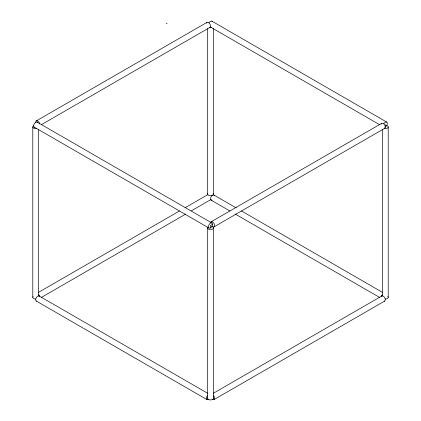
<?xml version="1.0" encoding="UTF-8"?>
<svg xmlns="http://www.w3.org/2000/svg" width="421" height="421" viewBox="0 0 421 421"><rect width="100%" height="100%" fill="white"/><g stroke="black" fill="none" stroke-linecap="round" stroke-linejoin="round"><path stroke-width="0.63" d="M36.301 120.916L206.99 22.366M41.484 124.637L209.9 27.402M38.574 292.332L179.499 210.974M185.182 207.69L207.911 194.57M41.479 297.368L185.814 214.036M191.497 210.758L211.384 199.275M211.1 221.835L381.794 123.29M212.558 224.356L210.5 225.54L210.5 227.914M214.01 226.872L384.699 128.326M213.379 393.256L381.794 296.021M214.01 399.603L384.699 301.052M211.952 21.182L386.757 122.101M210.184 26.876L379.295 124.505M214.01 195.097L236.197 207.911M241.317 210.868L382.426 292.332M211.1 200.133L229.877 210.974M234.997 213.931L379.516 297.368M37.153 122.101L211.952 223.025A2.905 1.679 -60 0 1 211.032 227.524A2.905 1.679 -60 0 1 208.516 226.072A2.905 1.679 -60 0 1 211.952 223.025M34.243 127.137L209.048 228.061M39.206 296.021L207.621 393.256M36.301 301.052L206.99 399.603M388.209 126.995L388.209 297.352M385.304 124.621L385.304 126.995M382.394 129.626L382.394 296.037M213.405 28.696L213.405 194.055M213.405 227.914L213.405 398.271M207.595 28.696L207.595 194.055M207.595 227.914L207.595 398.271M38.606 129.626L38.606 296.037M32.791 126.995L32.791 297.352M167.169 23.176A0.71 0.41 0 0 1 166.163 23.176M383.847 123.779A2.905 1.679 -60 0 1 387.288 122.858A2.905 1.679 -60 0 1 384.773 127.221M209.048 22.86A2.905 1.679 -60 0 1 212.279 21.487M206.458 23.123A2.905 1.679 60 0 1 209.695 23.723A2.905 1.679 60 0 1 209.474 27.533M34.669 127.268A2.905 1.679 -60 0 1 34.448 123.458A2.905 1.679 -60 0 1 37.685 122.858M35.696 122.248A2.905 1.679 60 0 1 37.485 120.927A2.905 1.679 60 0 1 39.737 123.963M381.263 124.048A2.905 1.679 60 0 1 384.499 124.648A2.905 1.679 60 0 1 384.273 128.458M210.568 222.593A2.905 1.679 60 0 1 213.089 222.367A2.905 1.679 60 0 1 214.542 226.114A2.905 1.679 60 0 1 212.021 226.34M211.952 226.461A2.905 1.679 0 0 1 213.015 228.756A2.905 1.679 0 0 1 209.048 229.366A2.905 1.679 0 0 1 207.985 227.077M35.696 299.031A2.905 1.679 0 0 1 33.18 296.51M36.448 128.615A2.905 1.679 0 0 1 33.18 127.831A2.905 1.679 0 0 1 33.643 125.805M36.727 301.183A2.905 1.679 -60 0 1 36.501 297.379A2.905 1.679 -60 0 1 39.737 296.779M213.305 397.84A2.905 1.679 0 0 1 210.5 399.95A2.905 1.679 0 0 1 207.695 397.84M38.779 294.7A2.905 1.679 60 0 1 39.737 296.694M213.305 193.623A2.905 1.679 0 0 1 210.5 195.733A2.905 1.679 0 0 1 207.695 193.623M212.021 200.217A2.905 1.679 -60 0 1 210.926 197.112A2.905 1.679 -60 0 1 214.336 195.402M211.253 27.691A2.905 1.679 0 0 1 209.747 27.691M387.82 296.51A2.905 1.679 0 0 1 385.304 299.031M386.757 125.542A2.905 1.679 0 0 1 387.988 127.637A2.905 1.679 0 0 1 384.552 128.615M381.263 296.779A2.905 1.679 60 0 1 384.499 297.379A2.905 1.679 60 0 1 384.273 301.183M208.442 399.461A2.905 1.679 -60 0 1 206.458 398.845A2.905 1.679 -60 0 1 207.416 395.624M213.584 395.624A2.905 1.679 60 0 1 214.542 398.845A2.905 1.679 60 0 1 212.558 399.461M381.263 296.694A2.905 1.679 -60 0 1 382.221 294.7"/></g></svg>
